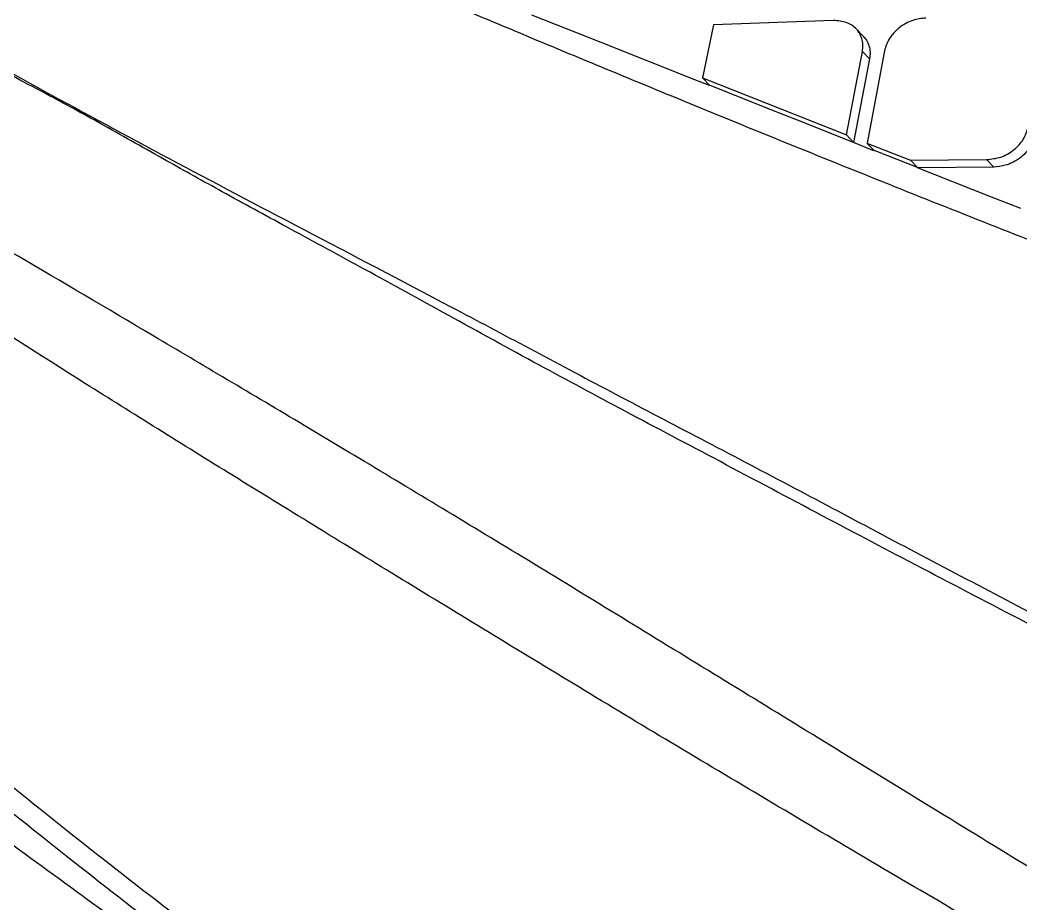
# Model space of a CAD drawing. Extents: x 0 to 84, y -21 to 126.
# Drawn here: x 66.538 to 67.881, y 9.018 to 10.205 of the extents above; entities that cross this region are included whole.
import ezdxf

# ---------------------------------------------------------------- set-up
doc = ezdxf.new("R2010")
doc.units = 0
doc.header["$MEASUREMENT"] = 0
doc.layers.add('1', color=4, linetype='Continuous')

# ---------------------------------------------------------------- blocks, each defined once
blk = doc.blocks.new('PRODIGY')
at = {"layer": '1', "color": 3, "linetype": 'Continuous', "lineweight": 25}
for p, q in [((67.3172, 10.1745), (67.2245, 10.2112)), ((67.4679, 10.1984), (67.4532, 10.1271)), ((67.6288, 10.2041), (67.4679, 10.1984)), ((67.669, 10.183), (67.6595, 10.1929)), ((67.4432, 10.1246), (67.3172, 10.1745)), ((67.6465, 10.0505), (67.6678, 10.1626)), ((67.6678, 10.1626), (67.6774, 10.1527)), ((67.6973, 10.1634), (67.6741, 10.0396)), ((67.6774, 10.1527), (67.656, 10.0403)), ((67.4532, 10.1271), (67.6465, 10.0505)), ((67.4532, 10.1271), (67.4628, 10.1172)), ((67.4626, 10.1168), (67.4432, 10.1245)), ((67.5442, 10.0849), (67.4629, 10.1172)), ((67.5807, 10.0704), (67.5442, 10.0849)), ((67.6561, 10.0406), (67.5807, 10.0704)), ((67.6465, 10.0505), (67.656, 10.0406)), ((67.6833, 10.0294), (67.656, 10.0402)), ((67.674, 10.0396), (67.7323, 10.0166)), ((67.674, 10.0396), (67.6836, 10.0297)), ((67.6943, 10.0255), (67.6836, 10.0297)), ((67.7018, 10.0225), (67.6946, 10.0254)), ((67.7417, 10.0067), (67.7018, 10.0225)), ((67.7323, 10.0166), (67.8344, 10.0175)), ((67.7323, 10.0166), (67.7419, 10.0067)), ((67.844, 10.0075), (67.7416, 10.0066)), ((67.8387, 9.9681), (67.7416, 10.0063)), ((67.8344, 10.0175), (67.844, 10.0075)), ((67.8803, 9.9517), (67.8387, 9.9681))]:
    blk.add_line(p, q, dxfattribs=at)
for points, knots in [([(69.7699, 9.2532), (69.6142, 9.301), (69.3021, 9.3967), (68.8462, 9.5523), (68.4042, 9.7118), (68.0269, 9.8558), (67.7129, 9.9799), (67.4587, 10.083), (67.2188, 10.1824), (66.9949, 10.2769), (66.7859, 10.3665), (66.6647, 10.4191), (66.6041, 10.4454)], [0, 0, 0, 0, 0.1280881, 0.2568048, 0.38361, 0.5088302, 0.5930087, 0.6749207, 0.7545368, 0.8369038, 0.9186292, 1, 1, 1, 1]), ([(67.7529, 10.2075), (67.7471, 10.2068), (67.7378, 10.2058), (67.7257, 10.2002), (67.7191, 10.1959), (67.7147, 10.1923), (67.7099, 10.1879), (67.702, 10.1785), (67.6991, 10.169), (67.6973, 10.1634)], [0, 0, 0, 0, 0.230969, 0.360879, 0.500019, 0.528945, 0.580394, 0.75035, 1, 1, 1, 1]), ([(67.6678, 10.1626), (67.6682, 10.1657), (67.6689, 10.1716), (67.667, 10.1821), (67.6606, 10.1934), (67.647, 10.2028), (67.6349, 10.2037), (67.6288, 10.2042)], [0, 0, 0, 0, 0.136352, 0.26541, 0.500782, 0.750554, 1, 1, 1, 1]), ([(70.1523, 8.3174), (70.0326, 8.3692), (69.7869, 8.4755), (69.4251, 8.6399), (69.0595, 8.8109), (68.7029, 8.9835), (68.3547, 9.1568), (68.0823, 9.2954), (67.8796, 9.4), (67.7397, 9.4731), (67.6027, 9.5453), (67.4702, 9.6159), (67.3434, 9.6828), (67.2214, 9.7483), (67.1057, 9.8122), (66.9957, 9.8726), (66.8974, 9.9259), (66.811, 9.9729), (66.7297, 10.0184), (66.6529, 10.0618), (66.5706, 10.1074), (66.4901, 10.1484), (66.4395, 10.1791), (66.4165, 10.1931)], [0, 0, 0, 0, 0.082249, 0.168725, 0.250938, 0.337837, 0.421226, 0.501438, 0.538138, 0.573957, 0.608923, 0.645818, 0.681064, 0.714276, 0.751294, 0.786327, 0.81865, 0.848238, 0.87506, 0.90615, 0.93432, 0.970126, 1, 1, 1, 1]), ([(66.4168, 10.1934), (66.4673, 10.1657), (66.568, 10.1103), (66.7348, 10.0201), (66.9165, 9.9243), (67.1147, 9.821), (67.3282, 9.7066), (67.5588, 9.5867), (67.7976, 9.4589), (68.0952, 9.3053), (68.453, 9.1234), (68.8715, 8.9174), (69.2962, 8.7157), (69.7251, 8.5196), (70.0141, 8.3944), (70.1585, 8.3319)], [0, 0, 0, 0, 0.062561, 0.125095, 0.187383, 0.249789, 0.312754, 0.37631, 0.439124, 0.501607, 0.601699, 0.701611, 0.80118, 0.900668, 1, 1, 1, 1]), ([(67.6689, 10.1829), (67.6705, 10.1812), (67.6738, 10.1774), (67.6769, 10.1702), (67.6785, 10.1617), (67.6778, 10.1557), (67.6774, 10.1527)], [0, 0, 0, 0, 0.214211, 0.469481, 0.731335, 1, 1, 1, 1]), ([(70.0718, 7.8217), (69.947, 7.887), (69.6971, 8.0177), (69.3264, 8.222), (68.9584, 8.4303), (68.5945, 8.6429), (68.2352, 8.8578), (67.911, 9.0555), (67.6236, 9.2319), (67.3738, 9.3852), (67.1368, 9.53), (66.9162, 9.6625), (66.7147, 9.782), (66.5326, 9.8894), (66.3665, 9.9861), (66.2673, 10.0451), (66.2178, 10.0745)], [0, 0, 0, 0, 0.082411, 0.164951, 0.247638, 0.330248, 0.412935, 0.496232, 0.559503, 0.622548, 0.685579, 0.749219, 0.81255, 0.875197, 0.937632, 1, 1, 1, 1]), ([(67.8344, 10.0175), (67.8409, 10.0182), (67.8538, 10.0196), (67.8714, 10.0297), (67.8851, 10.0442), (67.8886, 10.0557), (67.8903, 10.0614)], [0, 0, 0, 0, 0.249885, 0.499994, 0.750176, 1, 1, 1, 1]), ([(67.8999, 10.0514), (67.8985, 10.0465), (67.8962, 10.0384), (67.8888, 10.028), (67.8804, 10.02), (67.8703, 10.0137), (67.858, 10.0087), (67.8492, 10.008), (67.844, 10.0075)], [0, 0, 0, 0, 0.216151, 0.350206, 0.501058, 0.661213, 0.797863, 1, 1, 1, 1]), ([(70.0559, 7.7916), (69.9273, 7.8556), (69.6696, 7.9838), (69.286, 8.1822), (68.9045, 8.3839), (68.5276, 8.5896), (68.1562, 8.7981), (67.8228, 8.9908), (67.5296, 9.1639), (67.277, 9.3154), (67.0398, 9.4603), (66.8212, 9.5942), (66.6228, 9.718), (66.4445, 9.8316), (66.2828, 9.9372), (66.1864, 10.0014), (66.1382, 10.0335)], [0, 0, 0, 0, 0.082589, 0.165416, 0.24837, 0.331192, 0.414034, 0.497446, 0.56062, 0.623393, 0.686188, 0.749611, 0.812567, 0.875073, 0.937549, 1, 1, 1, 1]), ([(66.6673, 8.9957), (66.5835, 9.0563), (66.5036, 9.115), (66.3519, 9.2285), (66.2801, 9.283), (66.1457, 9.3866), (66.0832, 9.4354), (65.9685, 9.5263), (65.9163, 9.5683), (65.8225, 9.645), (65.7809, 9.6798), (65.7073, 9.7435), (65.6753, 9.7724), (65.6201, 9.8261), (65.5968, 9.8509), (65.5664, 9.8868), (65.5569, 9.8985), (65.539, 9.9218), (65.5304, 9.9334), (65.5221, 9.945)], [0, 0, 0, 0, 0.125, 0.125, 0.25, 0.25, 0.375, 0.375, 0.5, 0.5, 0.625, 0.625, 0.75, 0.75, 0.875, 0.875, 0.9375, 0.9375, 1, 1, 1, 1]), ([(69.9406, 7.0472), (69.8024, 7.1213), (69.5264, 7.2694), (69.1182, 7.4932), (68.7178, 7.7185), (68.3271, 7.9464), (67.9468, 8.1778), (67.5786, 8.413), (67.2259, 8.6508), (66.8936, 8.8893), (66.6113, 9.106), (66.3747, 9.2999), (66.1784, 9.4708), (65.9983, 9.6382), (65.8956, 9.7418), (65.8443, 9.7936)], [0, 0, 0, 0, 0.083389, 0.166545, 0.249267, 0.331863, 0.414654, 0.498053, 0.581911, 0.665729, 0.748937, 0.811246, 0.87376, 0.936868, 1, 1, 1, 1]), ([(65.8639, 9.7253), (65.9051, 9.6851), (65.9896, 9.6024), (66.1341, 9.4714), (66.2841, 9.3408), (66.4331, 9.2164), (66.5785, 9.0993), (66.7264, 8.9838), (66.8744, 8.8717), (67.0198, 8.7646), (67.1499, 8.6709), (67.2697, 8.5865), (67.404, 8.4934), (67.5717, 8.3796), (67.7859, 8.238), (68.0394, 8.0751), (68.3108, 7.906), (68.5958, 7.7332), (68.89, 7.5593), (69.2136, 7.3726), (69.5566, 7.1786), (69.7934, 7.0481), (69.9111, 6.9831)], [0, 0, 0, 0, 0.051204, 0.105004, 0.154894, 0.201119, 0.243829, 0.283135, 0.325877, 0.363814, 0.396875, 0.424913, 0.452879, 0.494955, 0.544809, 0.602205, 0.667162, 0.724647, 0.78714, 0.85479, 0.927813, 1, 1, 1, 1]), ([(66.9595, 7.6873), (66.9463, 7.6958), (66.9201, 7.7128), (66.8813, 7.7383), (66.843, 7.7639), (66.8054, 7.7893), (66.7683, 7.8147), (66.709, 7.8559), (66.6252, 7.9158), (66.5213, 7.9928), (66.4206, 8.07), (66.3243, 8.1456), (66.234, 8.2177), (66.1187, 8.3107), (65.9826, 8.4207), (65.8532, 8.5257), (65.7558, 8.6049), (65.6877, 8.6606), (65.6214, 8.715), (65.5622, 8.7641), (65.5033, 8.8134), (65.4502, 8.859), (65.3997, 8.9033), (65.3397, 8.9576), (65.2769, 9.0181), (65.2181, 9.0809), (65.1711, 9.1382), (65.1401, 9.1823), (65.1189, 9.2165), (65.1052, 9.2401), (65.0932, 9.2617), (65.0859, 9.2752), (65.0824, 9.2817)], [0, 0, 0, 0, 0.011933, 0.023759, 0.035476, 0.047081, 0.058571, 0.069944, 0.102567, 0.138056, 0.170649, 0.202428, 0.235662, 0.264158, 0.324338, 0.383571, 0.412382, 0.442377, 0.470047, 0.501198, 0.527023, 0.560641, 0.5908, 0.621346, 0.685527, 0.748136, 0.810291, 0.878724, 0.911605, 0.943029, 0.972993, 1, 1, 1, 1]), ([(67.0974, 7.829), (67.0787, 7.8403), (67.0602, 7.8516), (67.0233, 7.8744), (67.0048, 7.8859), (66.9497, 7.9205), (66.9133, 7.9437), (66.842, 7.9902), (66.8071, 8.0134), (66.7393, 8.0591), (66.7063, 8.0817), (66.6102, 8.1485), (66.5498, 8.1919), (66.4343, 8.276), (66.3793, 8.3169), (66.2738, 8.396), (66.2233, 8.4343), (66.1271, 8.5079), (66.0815, 8.5431), (65.9954, 8.6105), (65.955, 8.6425), (65.8793, 8.7037), (65.844, 8.7329), (65.7778, 8.7891), (65.7469, 8.8161), (65.6892, 8.8685), (65.6625, 8.8938), (65.613, 8.9428), (65.5903, 8.9665), (65.5489, 9.0123), (65.5301, 9.0344), (65.4963, 9.0767), (65.4814, 9.0969), (65.4613, 9.126), (65.455, 9.1355), (65.4461, 9.1496), (65.4432, 9.1542), (65.4376, 9.1635), (65.4348, 9.168), (65.4267, 9.1819), (65.4216, 9.191), (65.412, 9.2087), (65.4076, 9.2172), (65.4014, 9.2293), (65.3995, 9.2332), (65.3957, 9.2409), (65.3938, 9.2446), (65.3901, 9.2521), (65.3883, 9.2559), (65.3847, 9.2633), (65.383, 9.2669), (65.3812, 9.2705)], [0, 0, 0, 0, 0.015625, 0.015625, 0.03125, 0.03125, 0.0625, 0.0625, 0.09375, 0.09375, 0.125, 0.125, 0.1875, 0.1875, 0.25, 0.25, 0.3125, 0.3125, 0.375, 0.375, 0.4375, 0.4375, 0.5, 0.5, 0.5625, 0.5625, 0.625, 0.625, 0.6875, 0.6875, 0.75, 0.75, 0.8125, 0.8125, 0.84375, 0.84375, 0.859375, 0.859375, 0.875, 0.875, 0.90625, 0.90625, 0.9375, 0.9375, 0.953125, 0.953125, 0.96875, 0.96875, 0.984375, 0.984375, 1, 1, 1, 1])]:
    blk.add_open_spline(points, degree=3, knots=knots, dxfattribs=at)

msp = doc.modelspace()

# ---------------------------------------------------------------- block references
at = {"layer": '1'}
msp.add_blockref('PRODIGY', (0, 0), dxfattribs=at)

doc.saveas('drawing.dxf')
